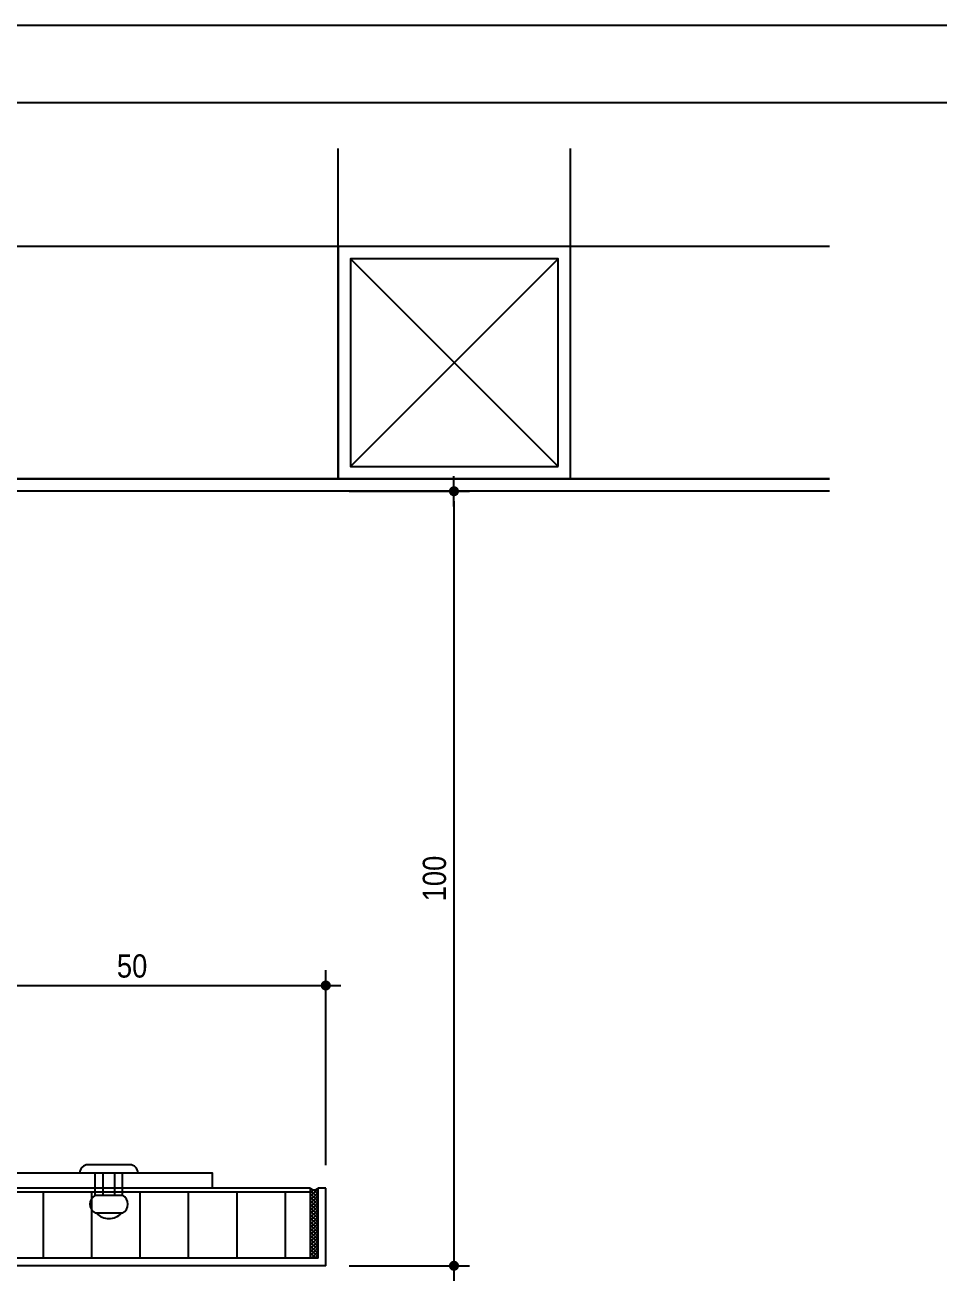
# Model space of a CAD drawing. Header units: millimetres. Extents: x 2352 to 12473, y 635 to 7997.
# Drawn here: x 11283 to 12473, y 5231 to 6852 of the extents above; entities that cross this region are included whole.
import ezdxf

# ---------------------------------------------------------------- set-up
doc = ezdxf.new("R2010")
doc.units = ezdxf.units.MM
doc.layers.get('Defpoints').update_dxf_attribs({"color": 187})
for name, color, linetype in [('.1 clip', 4, 'Continuous'), ('A-ANO-TABL', 7, 'Continuous'), ('A-DIM', 7, 'Continuous'), ('Bolt', 1, 'Continuous'), ('FIN', 6, 'Continuous'), ('HAT', 5, 'Continuous'), ('PE', 9, 'Continuous')]:
    doc.layers.add(name, color=color, linetype=linetype)
doc.styles.add('돋움', font='', dxfattribs={"width": 0.9})
doc.styles.get('돋움').set_extended_font_data('Dotum')
doc.dimstyles.new('dmp_dim_10', dxfattribs={"dimscale": 10, "dimtxt": 3, "dimasz": 1.3, "dimexe": 2, "dimexo": 3, "dimgap": 1, "dimtad": 1, "dimtoh": 1, "dimdec": 0, "dimzin": 9, "dimdsep": 46, "dimlunit": 6, "dimtxsty": '돋움', "dimblk": 'dot_1', "dimcen": 0, "dimclrt": 3, "dimadec": 0, "dimazin": 0, "dimtm": 1e-09, "dimtfac": 1, "dimtdec": 0, "dimtix": 1, "dimtmove": 2, "dimatfit": 3, "dimldrblk": 'dot_1', "dimfxl": 1, "dimtolj": 1, "dimtzin": 0, "dimarcsym": 2})

# ---------------------------------------------------------------- blocks, each defined once
blk = doc.blocks.new('A$C30690591')
at = {"color": 252, "ltscale": 2}
for p, q in [((13.4, -13.4), (-13.4, 13.4)), ((-13.4, -13.4), (13.4, 13.4))]:
    blk.add_line(p, q, dxfattribs=at)
at = {"color": 3, "ltscale": 2}
blk.add_lwpolyline([(-15, -15), (-15, 15), (15, 15), (15, -15), (-15, -15)], dxfattribs=at)
blk.add_lwpolyline([(-13.4, -13.4), (-13.4, 13.4), (13.4, 13.4), (13.4, -13.4)], close=True, dxfattribs=at)
blk = doc.blocks.new('dot_1')
blk.add_line((-1.5, 0), (1.5, 0))
at = {"const_width": 0.5}
blk.add_lwpolyline([(-0.25, 0, 1), (0.25, 0, 1)], format="xyb", close=True, dxfattribs=at)
blk = doc.blocks.new('*D229')
at = {"layer": 'A-DIM', "color": 0, "lineweight": -2, "transparency": 16777216}
for p, q in [((11701.5, 6250.3), (11857, 6250.3)), ((11837, 6237.3), (11837, 5263.3)), ((11701.5, 5250.3), (11857, 5250.3))]:
    blk.add_line(p, q, dxfattribs=at)
at = {"layer": 'Defpoints', "color": 0, "transparency": 16777216}
for p in [(11671.5, 6250.3), (11671.5, 5250.3), (11837, 5250.3)]:
    blk.add_point(p, dxfattribs=at)
at = {"layer": 'A-DIM', "color": 0, "lineweight": -2, "transparency": 16777216, "xscale": 13, "yscale": 13, "zscale": 13}
for p, rotation in [((11837, 6250.3), 90), ((11837, 5250.3), 270)]:
    blk.add_blockref('dot_1', p, dxfattribs=dict(at, rotation=rotation))
at = {"layer": 'A-DIM', "color": 3, "transparency": 16777216, "insert": (11811.9, 5750.3), "char_height": 30, "attachment_point": 5, "rotation": 90, "style": '돋움'}
blk.add_mtext('\\A1;100', dxfattribs=at)
blk = doc.blocks.new('*D257')
at = {"layer": 'A-DIM', "color": 0, "lineweight": -2, "transparency": 16777216}
for p, q in [((11171.5, 5574.1, 0), (11171.5, 5632.2, 0)), ((11671.5, 5380.3, 0), (11671.5, 5632.2, 0)), ((11184.5, 5612.2, 0), (11658.5, 5612.2, 0))]:
    blk.add_line(p, q, dxfattribs=at)
at = {"layer": 'Defpoints', "color": 0, "transparency": 16777216}
for p in [(11671.5, 5612.2, 0), (11171.5, 5544.1), (11671.5, 5350.3)]:
    blk.add_point(p, dxfattribs=at)
at = {"layer": 'A-DIM', "color": 0, "lineweight": -2, "transparency": 16777216, "xscale": 13, "yscale": 13, "zscale": 13, "rotation": 180}
blk.add_blockref('dot_1', (11171.5, 5612.2, 0), dxfattribs=at)
at = {"layer": 'A-DIM', "color": 0, "lineweight": -2, "transparency": 16777216, "xscale": 13, "yscale": 13, "zscale": 13}
blk.add_blockref('dot_1', (11671.5, 5612.2, 0), dxfattribs=at)
at = {"layer": 'A-DIM', "color": 3, "transparency": 16777216, "insert": (11421.5, 5637.2, 0), "char_height": 30, "attachment_point": 5, "style": '돋움'}
blk.add_mtext('\\A1;50', dxfattribs=at)
blk = doc.blocks.new('Z$W@#1B9F58AF')
at = {"layer": 'Bolt'}
for p, q in [((6.45, 6.96), (1.05, 6.96)), ((2, 3.01), (2, 5.91)), ((3, 3.01), (3, 5.91)), ((4.5, 3.01), (4.5, 5.91)), ((5.5, 3.01), (5.5, 5.91)), ((5.5, 0.7, 0), (2, 0.7, 0))]:
    blk.add_line(p, q, dxfattribs=at)
at = {"layer": 'Bolt', "linetype": 'Continuous', "ltscale": 3}
for p, q in [((0, 5.91), (7.5, 5.91)), ((2, 3.01), (5.5, 3.01))]:
    blk.add_line(p, q, dxfattribs=at)
at = {"layer": 'Bolt'}
for centre, radius, start, end in [((1.05, 5.91), 1.05, 90, 180), ((6.45, 5.91), 1.05, 0, 90), ((2.6, 1.86), 1.3, 117.3471, 242.6529), ((4.9, 1.86), 1.3, 297.3471, 62.6529), ((3.75, 2.2, 0), 2.2, 223.0029, 316.9971)]:
    blk.add_arc(centre, radius, start, end, dxfattribs=at)

msp = doc.modelspace()

# ---------------------------------------------------------------- hatches: boundary and pattern name
at = {"layer": 'HAT'}
h = msp.add_hatch(dxfattribs=at)
h.set_pattern_fill('LINE', color=1, scale=500, angle=450, style=0)
h.set_pattern_definition([(90, (20097369.424, -811166.68), (-62.5, 2e-14), [])])
edge = h.paths.add_edge_path()
edge.add_line((9226.27, 5345.32), (9226.27, 5260.32))
edge.add_line((9226.27, 5260.32), (11661.72, 5260.32))
edge.add_arc((11649.55, 5248.38), 17.06, 44.46337, 99.7165)
edge.add_line((11646.67, 5265.19), (11644.52, 5265.19))
edge.add_arc((11644.52, 5270.19), 5, 180, 270, ccw=False)
edge.add_line((11639.52, 5270.19), (11639.52, 5345.32))
edge.add_line((11639.52, 5345.32), (9226.27, 5345.32))
at = {"layer": 'PE'}
h = msp.add_hatch(dxfattribs=at)
h.set_pattern_fill('ANSI37', color=251, angle=270)
h.set_pattern_definition([(315, (-67911.5574, -74250.3817), (2.24506403, 2.24506403), []), (45, (-67911.5574, -74250.3817), (-2.24506403, 2.24506403), [])])
edge = h.paths.add_edge_path()
edge.add_arc((11656.52, 5356.02), 7.58, 228.72411, 311.27589)
edge.add_line((11661.52, 5350.32), (11661.52, 5260.32))
edge.add_line((11661.52, 5260.32), (11651.52, 5260.32))
edge.add_line((11651.52, 5260.32), (11651.52, 5350.32))

# ---------------------------------------------------------------- linework, layer by layer
at = {"layer": '.1 clip', "color": 3, "ltscale": 0.8}
msp.add_lwpolyline([(11524.85, 5350.32), (11191.52, 5350.32), (11191.52, 5650.32), (11211.52, 5650.32), (11211.52, 5370.32), (11524.85, 5370.32)], close=True, dxfattribs=at)
msp.add_line((8973.22, 6752.13), (12473.22, 6752.13))
at = {"color": 5}
for p, q in [((11687.6, 6266.32), (11687.6, 6692.76)), ((11987.6, 6266.32), (11987.6, 6692.76)), ((11687.6, 6566.32), (10855.52, 6566.32)), ((12321.52, 6566.32), (11987.6, 6566.32)), ((11687.6, 6266.32), (10855.52, 6266.32))]:
    msp.add_line(p, q, dxfattribs=at)
at = {"color": 6}
for p, q in [((11987.6, 6334.32), (11987.6, 6692.76)), ((11155.52, 6266.32), (12321.52, 6266.32)), ((11987.6, 6266.32), (12123.22, 6266.32)), ((12321.52, 6250.32), (11171.52, 6250.32))]:
    msp.add_line(p, q, dxfattribs=at)
msp.add_lwpolyline([(12321.52, 6266.32), (11687.6, 6266.32)], dxfattribs=at)
at = {"layer": 'A-ANO-TABL'}
msp.add_line((8973.22, 6852.13), (12473.22, 6852.13), dxfattribs=at)
at = {"layer": 'FIN'}
msp.add_line((11671.52, 5250.32), (11671.52, 5350.32), dxfattribs=at)
at = {"layer": 'PE', "color": 9}
for p, q in [((11651.52, 5350.32), (9226.27, 5350.32)), ((11651.52, 5350.32), (11651.52, 5260.32)), ((11661.52, 5300.32), (11661.52, 5350.32))]:
    msp.add_line(p, q, dxfattribs=at)
at = {"layer": 'PE', "color": 1}
for p, q in [((11652.72, 5345.32), (9226.27, 5345.32)), ((11661.52, 5260.32), (9226.27, 5260.32))]:
    msp.add_line(p, q, dxfattribs=at)
at = {"layer": 'PE'}
for p, q in [((11661.52, 5260.32), (11661.52, 5350.32)), ((11671.52, 5350.32), (11661.52, 5350.32)), ((11671.52, 5250.32), (11671.52, 5350.32)), ((11671.52, 5250.32), (9226.27, 5250.32))]:
    msp.add_line(p, q, dxfattribs=at)
at = {"layer": 'PE', "color": 251}
msp.add_arc((11656.52, 5356.02), 7.58, 228.72411, 311.27589, dxfattribs=at)

# ---------------------------------------------------------------- block references
for name, p, xscale, yscale, zscale in [('A$C30690591', (11837.6, 6416.32), -10, 10, 10), ('Z$W@#1B9F58AF', (11354.02, 5311.18), 9.99999999941065, 9.99999999941065, 9.99999999941065)]:
    msp.add_blockref(name, p, dxfattribs=dict(xscale=xscale, yscale=yscale, zscale=zscale))

# ---------------------------------------------------------------- dimensions: what is measured, and where the dimension line sits
at = {"layer": 'A-DIM'}
dim = msp.add_linear_dim(base=(11836.96, 5250.32), p1=(11671.52, 6250.32), p2=(11671.52, 5250.32), angle=90, dimstyle='dmp_dim_10', override={"dimlfac": 0.1}, dxfattribs=at)
dim.commit()
dim.dimension.update_dxf_attribs({"geometry": '*D229', "text_midpoint": (11811.94, 5750.32)})
dim = msp.add_linear_dim(base=(11671.52, 5612.22, 0), p1=(11171.52, 5544.07), p2=(11671.52, 5350.32), dimstyle='dmp_dim_10', override={"dimlfac": 0.1}, dxfattribs=at)
dim.commit()
dim.dimension.update_dxf_attribs({"geometry": '*D257', "text_midpoint": (11421.52, 5637.24, 0)})

doc.saveas('drawing.dxf')
